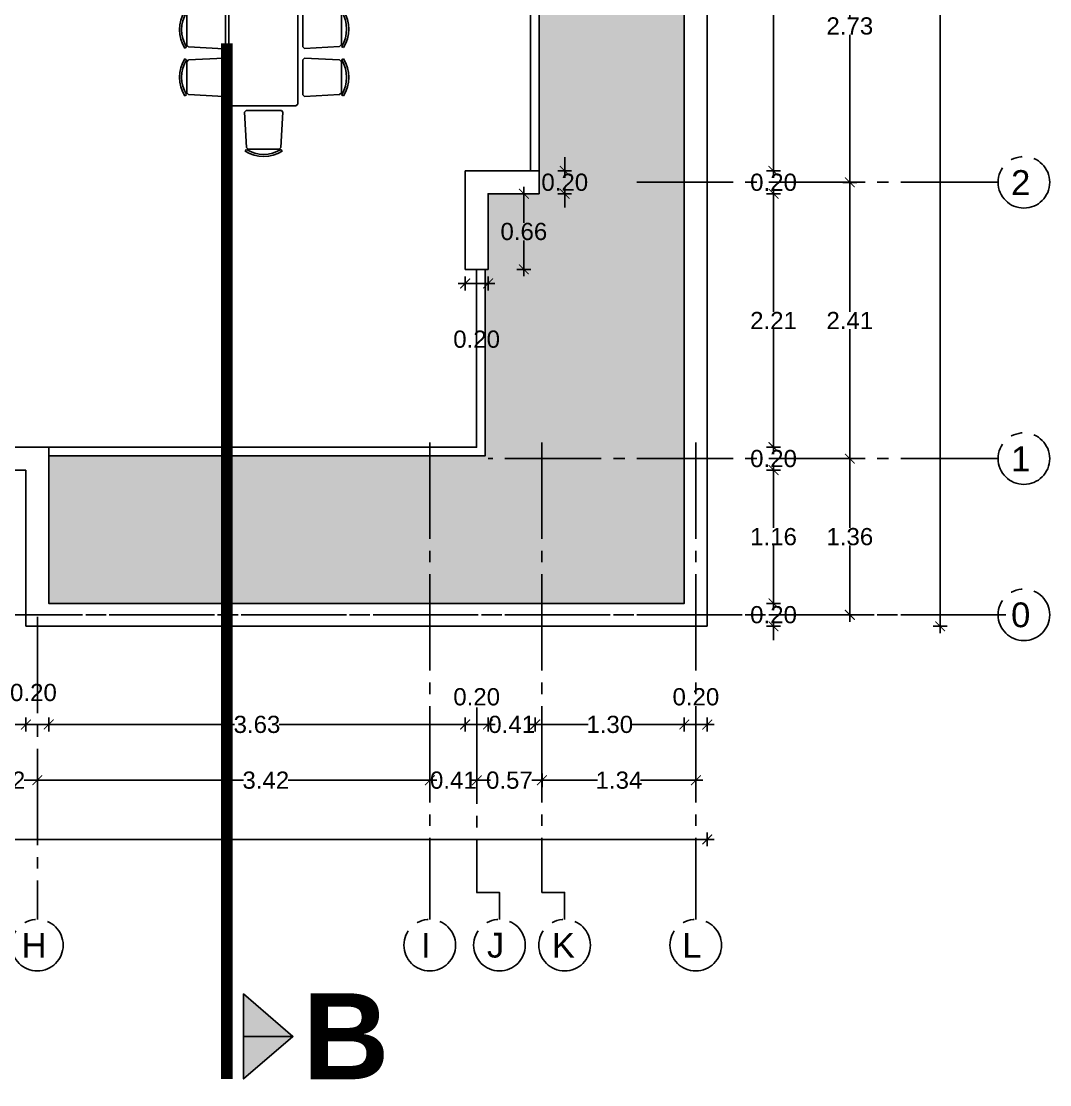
# Model space of a CAD drawing. Header units: millimetres. Extents: x 1217 to 2428, y 234 to 644.
# Drawn here: x 2386.11 to 2395.07, y 595.23 to 604.5 of the extents above; entities that cross this region are included whole.
import ezdxf

# ---------------------------------------------------------------- set-up
doc = ezdxf.new("R2010")
doc.units = ezdxf.units.MM
doc.linetypes.add('ACAD_ISO04W100', pattern=[30, 24, -3, 0, -3])
doc.linetypes.add('DASHDOTX2', pattern=[0.84, 0.4, -0.2, 0.04, -0.2])
doc.layers.get('0').update_dxf_attribs({"lineweight": 5})
for name, color, linetype in [('0.1', 251, 'Continuous'), ('0.2', 2, 'Continuous'), ('ARTEFACTOS', 4, 'Continuous'), ('BORDE DE LOSAS', 3, 'Continuous'), ('cortes', 30, 'Continuous'), ('COTAS', 252, 'Continuous'), ('COTAS INTERIORES', 3, 'Continuous'), ('Ejes', 8, 'Continuous'), ('muros', 7, 'Continuous')]:
    doc.layers.add(name, color=color, linetype=linetype)
doc.styles.add('INTERARQ', font='arial.ttf')
doc.styles.get("Standard").update_dxf_attribs({"font": 'arial.ttf'})
doc.dimstyles.new('ESCALA_1-50', dxfattribs={"dimtxt": 0.15, "dimasz": 0.06, "dimexe": 0.18, "dimexo": 0.0625, "dimgap": 0, "dimtad": 0, "dimtih": 1, "dimtoh": 1, "dimzin": 0, "dimdsep": 46, "dimtxsty": 'INTERARQ', "dimblk": 'DIMTICK', "dimcen": 0, "dimse1": 1, "dimse2": 1, "dimclrd": 256, "dimclre": 1, "dimclrt": 2, "dimadec": 0, "dimazin": 0, "dimtfac": 4.5, "dimtofl": 0, "dimtmove": 2, "dimatfit": 3, "dimldrblk": 'DIMTICK', "dimfxl": 1, "dimtolj": 1, "dimtzin": 0, "dimarcsym": 0})

# ---------------------------------------------------------------- blocks, each defined once
blk = doc.blocks.new('meson')
at = {"layer": 'ARTEFACTOS'}
for p, q in [((-0.224, 1.86), (-0.201, 2.27)), ((-0.215, 2.315), (-0.202, 2.293)), ((-0.201, 2.27), (-0.18, 2.29)), ((0.18, 2.29), (-0.18, 2.29)), ((0.18, 2.29), (0.201, 2.27)), ((0.224, 1.86), (0.201, 2.27)), ((0.215, 2.315), (0.202, 2.293)), ((-0.205, 1.84), (-0.224, 1.86)), ((0.205, 1.84), (0.224, 1.86)), ((-0.395, 1.765), (-0.375, 1.785)), ((-0.395, 0.605), (-0.395, 1.765)), ((-0.375, 1.785), (0.385, 1.785)), ((0.205, 1.84), (-0.205, 1.84)), ((0.385, 1.785), (0.405, 1.765)), ((0.405, 1.765), (0.405, 0.605)), ((-0.928, 1.669), (-0.906, 1.656)), ((-0.903, 1.634), (-0.883, 1.655)), ((-0.903, 1.634), (-0.903, 1.274)), ((-0.473, 1.677), (-0.883, 1.655)), ((-0.453, 1.659), (-0.473, 1.677)), ((-0.453, 1.659), (-0.453, 1.249)), ((0.444, 1.659), (0.464, 1.677)), ((0.444, 1.249), (0.444, 1.659)), ((0.464, 1.677), (0.874, 1.655)), ((0.874, 1.655), (0.894, 1.634)), ((0.894, 1.274), (0.894, 1.634)), ((0.919, 1.669), (0.897, 1.656)), ((-0.928, 1.238), (-0.906, 1.252)), ((-0.883, 1.252), (-0.903, 1.274)), ((-0.473, 1.23), (-0.883, 1.252)), ((-0.453, 1.249), (-0.473, 1.23)), ((0.444, 1.249), (0.464, 1.23)), ((0.464, 1.23), (0.874, 1.252)), ((0.894, 1.274), (0.874, 1.252)), ((0.919, 1.238), (0.897, 1.251)), ((-0.473, 1.117), (-0.883, 1.095)), ((-0.453, 1.099), (-0.473, 1.117)), ((0.444, 1.105), (0.464, 1.124)), ((0.464, 1.124), (0.874, 1.101)), ((0.919, 1.115), (0.897, 1.102)), ((-0.928, 1.109), (-0.906, 1.096)), ((-0.903, 1.074), (-0.883, 1.095)), ((-0.903, 1.074), (-0.903, 0.714)), ((-0.453, 1.099), (-0.453, 0.689)), ((0.444, 0.695), (0.444, 1.105)), ((0.874, 1.101), (0.894, 1.08)), ((0.894, 0.72), (0.894, 1.08)), ((-0.928, 0.678), (-0.906, 0.692)), ((-0.883, 0.692), (-0.903, 0.714)), ((-0.473, 0.67), (-0.883, 0.692)), ((-0.453, 0.689), (-0.473, 0.67)), ((0.444, 0.695), (0.464, 0.676)), ((0.464, 0.676), (0.874, 0.699)), ((0.894, 0.72), (0.874, 0.699)), ((0.919, 0.685), (0.897, 0.698)), ((-0.375, 0.585), (-0.395, 0.605)), ((0.385, 0.585), (-0.375, 0.585)), ((-0.205, 0.536), (-0.224, 0.516)), ((-0.224, 0.516), (-0.201, 0.106)), ((-0.205, 0.536), (0.205, 0.536)), ((0.224, 0.516), (0.201, 0.106)), ((0.205, 0.536), (0.224, 0.516)), ((0.405, 0.605), (0.385, 0.585)), ((-0.215, 0.061), (-0.202, 0.083)), ((-0.18, 0.086), (-0.201, 0.106)), ((-0.18, 0.086), (0.18, 0.086)), ((0.201, 0.106), (0.18, 0.086)), ((0.215, 0.061), (0.202, 0.083))]:
    blk.add_line(p, q, dxfattribs=at)
for centre, radius, start, end in [((0, 1.967), 0.408, 58.1974, 121.8026), ((0, 1.967), 0.383, 58.1974, 121.8026), ((-0.581, 1.454), 0.408, 148.1974, 211.8026), ((-0.581, 1.454), 0.383, 148.1974, 211.8026), ((0.571, 1.453), 0.383, 328.1974, 31.8026), ((0.571, 1.453), 0.408, 328.1974, 31.8026), ((0.571, 0.9), 0.408, 328.1974, 31.8026), ((-0.581, 0.894), 0.408, 148.1974, 211.8026), ((-0.581, 0.894), 0.383, 148.1974, 211.8026), ((0.571, 0.9), 0.383, 328.1974, 31.8026), ((0, 0.408), 0.408, 238.1974, 301.8026), ((0, 0.408), 0.383, 238.1974, 301.8026)]:
    blk.add_arc(centre, radius, start, end, dxfattribs=at)
blk = doc.blocks.new('DIMTICK')
at = {"color": 1}
for p, q in [((-1, 0), (1, 0)), ((0, 1), (0, -1))]:
    blk.add_line(p, q, dxfattribs=at)
at = {"color": 3, "const_width": 0.141}
blk.add_lwpolyline([(0.71, 0.71), (-0.71, -0.71)], dxfattribs=at)
blk = doc.blocks.new('*D1305')
at = {"layer": 'COTAS', "lineweight": -2, "ltscale": 3, "transparency": 16777216}
for p, q in [((2384.9859, 598.3691), (2385.349, 598.3691)), ((2386.086, 598.3691), (2385.7229, 598.3691))]:
    blk.add_line(p, q, dxfattribs=at)
at = {"layer": 'Defpoints', "color": 0, "ltscale": 3, "transparency": 16777216}
for p in [(2384.9259, 600.7877, 0), (2386.146, 600.5877, 0), (2386.146, 598.3691)]:
    blk.add_point(p, dxfattribs=at)
at = {"layer": 'COTAS', "lineweight": -2, "ltscale": 3, "transparency": 16777216, "xscale": 0.06, "yscale": 0.06, "zscale": 0.06, "rotation": 180}
blk.add_blockref('DIMTICK', (2384.9259, 598.3691), dxfattribs=at)
at = {"layer": 'COTAS', "lineweight": -2, "ltscale": 3, "transparency": 16777216, "xscale": 0.06, "yscale": 0.06, "zscale": 0.06}
blk.add_blockref('DIMTICK', (2386.146, 598.3691), dxfattribs=at)
at = {"layer": 'COTAS', "color": 2, "ltscale": 3, "transparency": 16777216, "insert": (2385.536, 598.3691), "char_height": 0.15, "attachment_point": 5, "style": 'INTERARQ'}
blk.add_mtext('\\A1;1.22', dxfattribs=at)
blk = doc.blocks.new('*D1306')
at = {"layer": 'COTAS', "lineweight": -2, "ltscale": 3, "transparency": 16777216}
blk.add_line((2386.206, 598.3691), (2386.286, 598.3691), dxfattribs=at)
at = {"layer": 'Defpoints', "color": 0, "ltscale": 3, "transparency": 16777216}
for p in [(2386.146, 600.5877, 0), (2386.346, 599.616, 0), (2386.346, 598.3691)]:
    blk.add_point(p, dxfattribs=at)
at = {"layer": 'COTAS', "lineweight": -2, "ltscale": 3, "transparency": 16777216, "xscale": 0.06, "yscale": 0.06, "zscale": 0.06, "rotation": 180}
blk.add_blockref('DIMTICK', (2386.146, 598.3691), dxfattribs=at)
at = {"layer": 'COTAS', "lineweight": -2, "ltscale": 3, "transparency": 16777216, "xscale": 0.06, "yscale": 0.06, "zscale": 0.06}
blk.add_blockref('DIMTICK', (2386.346, 598.3691), dxfattribs=at)
at = {"layer": 'COTAS', "color": 2, "ltscale": 3, "transparency": 16777216, "insert": (2386.212, 598.6473), "char_height": 0.15, "attachment_point": 5, "style": 'INTERARQ'}
blk.add_mtext('\\A1;0.20', dxfattribs=at)
blk = doc.blocks.new('*D1307')
at = {"layer": 'COTAS', "lineweight": -2, "ltscale": 3, "transparency": 16777216}
blk.add_line((2390.0361, 598.3691), (2390.1161, 598.3691), dxfattribs=at)
at = {"layer": 'Defpoints', "color": 0, "ltscale": 3, "transparency": 16777216}
for p in [(2389.9761, 599.6947), (2390.1761, 599.6947), (2390.1761, 598.3691)]:
    blk.add_point(p, dxfattribs=at)
at = {"layer": 'COTAS', "lineweight": -2, "ltscale": 3, "transparency": 16777216, "xscale": 0.06, "yscale": 0.06, "zscale": 0.06, "rotation": 180}
blk.add_blockref('DIMTICK', (2389.9761, 598.3691), dxfattribs=at)
at = {"layer": 'COTAS', "lineweight": -2, "ltscale": 3, "transparency": 16777216, "xscale": 0.06, "yscale": 0.06, "zscale": 0.06}
blk.add_blockref('DIMTICK', (2390.1761, 598.3691), dxfattribs=at)
at = {"layer": 'COTAS', "color": 2, "ltscale": 3, "transparency": 16777216, "insert": (2390.0761, 598.6097), "char_height": 0.15, "attachment_point": 5, "style": 'INTERARQ'}
blk.add_mtext('\\A1;0.20', dxfattribs=at)
blk = doc.blocks.new('*D1308')
at = {"layer": 'COTAS', "lineweight": -2, "ltscale": 3, "transparency": 16777216}
for p, q in [((2390.1161, 598.3691), (2390.0561, 598.3691)), ((2390.6461, 598.3691), (2390.7061, 598.3691))]:
    blk.add_line(p, q, dxfattribs=at)
at = {"layer": 'Defpoints', "color": 0, "ltscale": 3, "transparency": 16777216}
for p in [(2390.5861, 602.6646), (2390.1761, 599.6947), (2390.5861, 598.3691)]:
    blk.add_point(p, dxfattribs=at)
at = {"layer": 'COTAS', "lineweight": -2, "ltscale": 3, "transparency": 16777216, "xscale": 0.06, "yscale": 0.06, "zscale": 0.06}
blk.add_blockref('DIMTICK', (2390.1761, 598.3691), dxfattribs=at)
at = {"layer": 'COTAS', "lineweight": -2, "ltscale": 3, "transparency": 16777216, "xscale": 0.06, "yscale": 0.06, "zscale": 0.06, "rotation": 180}
blk.add_blockref('DIMTICK', (2390.5861, 598.3691), dxfattribs=at)
at = {"layer": 'COTAS', "color": 2, "ltscale": 3, "transparency": 16777216, "insert": (2390.3811, 598.3691), "char_height": 0.15, "attachment_point": 5, "style": 'INTERARQ'}
blk.add_mtext('\\A1;0.41', dxfattribs=at)
blk = doc.blocks.new('*D1309')
at = {"layer": 'COTAS', "lineweight": -2, "ltscale": 3, "transparency": 16777216}
for p, q in [((2390.6461, 598.3691), (2391.0486, 598.3691)), ((2391.8261, 598.3691), (2391.4236, 598.3691))]:
    blk.add_line(p, q, dxfattribs=at)
at = {"layer": 'Defpoints', "color": 0, "ltscale": 3, "transparency": 16777216}
for p in [(2391.8861, 602.8646), (2390.5861, 602.6646), (2391.8861, 598.3691)]:
    blk.add_point(p, dxfattribs=at)
at = {"layer": 'COTAS', "lineweight": -2, "ltscale": 3, "transparency": 16777216, "xscale": 0.06, "yscale": 0.06, "zscale": 0.06, "rotation": 180}
blk.add_blockref('DIMTICK', (2390.5861, 598.3691), dxfattribs=at)
at = {"layer": 'COTAS', "lineweight": -2, "ltscale": 3, "transparency": 16777216, "xscale": 0.06, "yscale": 0.06, "zscale": 0.06}
blk.add_blockref('DIMTICK', (2391.8861, 598.3691), dxfattribs=at)
at = {"layer": 'COTAS', "color": 2, "ltscale": 3, "transparency": 16777216, "insert": (2391.2361, 598.3691), "char_height": 0.15, "attachment_point": 5, "style": 'INTERARQ'}
blk.add_mtext('\\A1;1.30', dxfattribs=at)
blk = doc.blocks.new('*D1310')
at = {"layer": 'COTAS', "lineweight": -2, "ltscale": 3, "transparency": 16777216}
blk.add_line((2391.9461, 598.3691), (2392.0261, 598.3691), dxfattribs=at)
at = {"layer": 'Defpoints', "color": 0, "ltscale": 3, "transparency": 16777216}
for p in [(2391.8861, 602.8646), (2392.0861, 602.6646), (2392.0861, 598.3691)]:
    blk.add_point(p, dxfattribs=at)
at = {"layer": 'COTAS', "lineweight": -2, "ltscale": 3, "transparency": 16777216, "xscale": 0.06, "yscale": 0.06, "zscale": 0.06, "rotation": 180}
blk.add_blockref('DIMTICK', (2391.8861, 598.3691), dxfattribs=at)
at = {"layer": 'COTAS', "lineweight": -2, "ltscale": 3, "transparency": 16777216, "xscale": 0.06, "yscale": 0.06, "zscale": 0.06}
blk.add_blockref('DIMTICK', (2392.0861, 598.3691), dxfattribs=at)
at = {"layer": 'COTAS', "color": 2, "ltscale": 3, "transparency": 16777216, "insert": (2391.9873, 598.6097), "char_height": 0.15, "attachment_point": 5, "style": 'INTERARQ'}
blk.add_mtext('\\A1;0.20', dxfattribs=at)
blk = doc.blocks.new('*D1316')
at = {"layer": 'COTAS', "lineweight": -2, "ltscale": 3, "transparency": 16777216}
for p, q in [((2385.6871, 597.8827), (2385.7426, 597.8827)), ((2386.1862, 597.8827), (2386.1307, 597.8827))]:
    blk.add_line(p, q, dxfattribs=at)
at = {"layer": 'Defpoints', "color": 0, "ltscale": 3, "transparency": 16777216}
for p in [(2385.6271, 598.9926), (2386.2462, 598.9926), (2386.2462, 597.8827)]:
    blk.add_point(p, dxfattribs=at)
at = {"layer": 'COTAS', "lineweight": -2, "ltscale": 3, "transparency": 16777216, "xscale": 0.06, "yscale": 0.06, "zscale": 0.06, "rotation": 180}
blk.add_blockref('DIMTICK', (2385.6271, 597.8827), dxfattribs=at)
at = {"layer": 'COTAS', "lineweight": -2, "ltscale": 3, "transparency": 16777216, "xscale": 0.06, "yscale": 0.06, "zscale": 0.06}
blk.add_blockref('DIMTICK', (2386.2462, 597.8827), dxfattribs=at)
at = {"layer": 'COTAS', "color": 2, "ltscale": 3, "transparency": 16777216, "insert": (2385.9366, 597.8827), "char_height": 0.15, "attachment_point": 5, "style": 'INTERARQ'}
blk.add_mtext('\\A1;0.62', dxfattribs=at)
blk = doc.blocks.new('*D1317')
at = {"layer": 'COTAS', "lineweight": -2, "ltscale": 3, "transparency": 16777216}
for p, q in [((2386.3062, 597.8827), (2388.0438, 597.8827)), ((2389.6083, 597.8827), (2388.4318, 597.8827))]:
    blk.add_line(p, q, dxfattribs=at)
at = {"layer": 'Defpoints', "color": 0, "ltscale": 3, "transparency": 16777216}
for p in [(2386.2462, 598.9926), (2389.6683, 598.9926), (2389.6683, 597.8827)]:
    blk.add_point(p, dxfattribs=at)
at = {"layer": 'COTAS', "lineweight": -2, "ltscale": 3, "transparency": 16777216, "xscale": 0.06, "yscale": 0.06, "zscale": 0.06, "rotation": 180}
blk.add_blockref('DIMTICK', (2386.2462, 597.8827), dxfattribs=at)
at = {"layer": 'COTAS', "lineweight": -2, "ltscale": 3, "transparency": 16777216, "xscale": 0.06, "yscale": 0.06, "zscale": 0.06}
blk.add_blockref('DIMTICK', (2389.6683, 597.8827), dxfattribs=at)
at = {"layer": 'COTAS', "color": 2, "ltscale": 3, "transparency": 16777216, "insert": (2388.2378, 597.8827), "char_height": 0.15, "attachment_point": 5, "style": 'INTERARQ'}
blk.add_mtext('\\A1;3.42', dxfattribs=at)
blk = doc.blocks.new('*D1318')
at = {"layer": 'COTAS', "lineweight": -2, "ltscale": 3, "transparency": 16777216}
for p, q in [((2389.6083, 597.8827), (2389.5483, 597.8827)), ((2390.1373, 597.8827), (2390.1973, 597.8827))]:
    blk.add_line(p, q, dxfattribs=at)
at = {"layer": 'Defpoints', "color": 0, "ltscale": 3, "transparency": 16777216}
for p in [(2389.6683, 598.9926), (2390.0773, 598.9926), (2390.0773, 597.8827)]:
    blk.add_point(p, dxfattribs=at)
at = {"layer": 'COTAS', "lineweight": -2, "ltscale": 3, "transparency": 16777216, "xscale": 0.06, "yscale": 0.06, "zscale": 0.06}
blk.add_blockref('DIMTICK', (2389.6683, 597.8827), dxfattribs=at)
at = {"layer": 'COTAS', "lineweight": -2, "ltscale": 3, "transparency": 16777216, "xscale": 0.06, "yscale": 0.06, "zscale": 0.06, "rotation": 180}
blk.add_blockref('DIMTICK', (2390.0773, 597.8827), dxfattribs=at)
at = {"layer": 'COTAS', "color": 2, "ltscale": 3, "transparency": 16777216, "insert": (2389.8728, 597.8827), "char_height": 0.15, "attachment_point": 5, "style": 'INTERARQ'}
blk.add_mtext('\\A1;0.41', dxfattribs=at)
blk = doc.blocks.new('*D1319')
at = {"layer": 'COTAS', "lineweight": -2, "ltscale": 3, "transparency": 16777216}
for p, q in [((2390.1373, 597.8827), (2390.1667, 597.8827)), ((2390.5857, 597.8827), (2390.5563, 597.8827))]:
    blk.add_line(p, q, dxfattribs=at)
at = {"layer": 'Defpoints', "color": 0, "ltscale": 3, "transparency": 16777216}
for p in [(2390.0773, 598.9926), (2390.6457, 598.9926, 0), (2390.6457, 597.8827)]:
    blk.add_point(p, dxfattribs=at)
at = {"layer": 'COTAS', "lineweight": -2, "ltscale": 3, "transparency": 16777216, "xscale": 0.06, "yscale": 0.06, "zscale": 0.06, "rotation": 180}
blk.add_blockref('DIMTICK', (2390.0773, 597.8827), dxfattribs=at)
at = {"layer": 'COTAS', "lineweight": -2, "ltscale": 3, "transparency": 16777216, "xscale": 0.06, "yscale": 0.06, "zscale": 0.06}
blk.add_blockref('DIMTICK', (2390.6457, 597.8827), dxfattribs=at)
at = {"layer": 'COTAS', "color": 2, "ltscale": 3, "transparency": 16777216, "insert": (2390.3615, 597.8827), "char_height": 0.15, "attachment_point": 5, "style": 'INTERARQ'}
blk.add_mtext('\\A1;0.57', dxfattribs=at)
blk = doc.blocks.new('*D1320')
at = {"layer": 'COTAS', "lineweight": -2, "ltscale": 3, "transparency": 16777216}
for p, q in [((2390.7057, 597.8827), (2391.129, 597.8827)), ((2391.9273, 597.8827), (2391.5039, 597.8827))]:
    blk.add_line(p, q, dxfattribs=at)
at = {"layer": 'Defpoints', "color": 0, "ltscale": 3, "transparency": 16777216}
for p in [(2390.6457, 598.9926, 0), (2391.9873, 598.9926), (2391.9873, 597.8827)]:
    blk.add_point(p, dxfattribs=at)
at = {"layer": 'COTAS', "lineweight": -2, "ltscale": 3, "transparency": 16777216, "xscale": 0.06, "yscale": 0.06, "zscale": 0.06, "rotation": 180}
blk.add_blockref('DIMTICK', (2390.6457, 597.8827), dxfattribs=at)
at = {"layer": 'COTAS', "lineweight": -2, "ltscale": 3, "transparency": 16777216, "xscale": 0.06, "yscale": 0.06, "zscale": 0.06}
blk.add_blockref('DIMTICK', (2391.9873, 597.8827), dxfattribs=at)
at = {"layer": 'COTAS', "color": 2, "ltscale": 3, "transparency": 16777216, "insert": (2391.3165, 597.8827), "char_height": 0.15, "attachment_point": 5, "style": 'INTERARQ'}
blk.add_mtext('\\A1;1.34', dxfattribs=at)
blk = doc.blocks.new('*D1321')
at = {"layer": 'COTAS', "lineweight": -2, "ltscale": 3, "transparency": 16777216}
for p, q in [((2378.0261, 597.3665), (2384.6638, 597.3665)), ((2392.0261, 597.3665), (2385.3884, 597.3665))]:
    blk.add_line(p, q, dxfattribs=at)
at = {"layer": 'Defpoints', "color": 0, "ltscale": 3, "transparency": 16777216}
for p in [(2377.9661, 602.6647, 0), (2392.0861, 602.6646, 0), (2392.0861, 597.3665)]:
    blk.add_point(p, dxfattribs=at)
at = {"layer": 'COTAS', "lineweight": -2, "ltscale": 3, "transparency": 16777216, "xscale": 0.06, "yscale": 0.06, "zscale": 0.06, "rotation": 180}
blk.add_blockref('DIMTICK', (2377.9661, 597.3665), dxfattribs=at)
at = {"layer": 'COTAS', "lineweight": -2, "ltscale": 3, "transparency": 16777216, "xscale": 0.06, "yscale": 0.06, "zscale": 0.06}
blk.add_blockref('DIMTICK', (2392.0861, 597.3665), dxfattribs=at)
at = {"layer": 'COTAS', "color": 2, "ltscale": 3, "transparency": 16777216, "insert": (2385.0261, 597.3665), "char_height": 0.15, "attachment_point": 5, "style": 'INTERARQ'}
blk.add_mtext('\\A1;14.1200', dxfattribs=at)
blk = doc.blocks.new('*D1359')
at = {"layer": 'COTAS', "lineweight": -2, "ltscale": 3, "transparency": 16777216}
for p, q in [((2392.6642, 603.2574), (2392.6642, 603.3174)), ((2392.6642, 602.9374), (2392.6642, 602.8774))]:
    blk.add_line(p, q, dxfattribs=at)
at = {"layer": 'Defpoints', "color": 0, "ltscale": 3, "transparency": 16777216}
for p in [(2391.8861, 603.1974), (2392.6642, 603.1974), (2390.1761, 602.9974)]:
    blk.add_point(p, dxfattribs=at)
at = {"layer": 'COTAS', "lineweight": -2, "ltscale": 3, "transparency": 16777216, "xscale": 0.06, "yscale": 0.06, "zscale": 0.06}
for p, rotation in [((2392.6642, 603.1974), 270), ((2392.6642, 602.9974), 90)]:
    blk.add_blockref('DIMTICK', p, dxfattribs=dict(at, rotation=rotation))
at = {"layer": 'COTAS', "color": 2, "ltscale": 3, "transparency": 16777216, "insert": (2392.6642, 603.0974), "char_height": 0.15, "attachment_point": 5, "style": 'INTERARQ'}
blk.add_mtext('\\A1;0.20', dxfattribs=at)
blk = doc.blocks.new('*D1360')
at = {"layer": 'COTAS', "lineweight": -2, "ltscale": 3, "transparency": 16777216}
for p, q in [((2392.6642, 606.8647), (2392.6642, 605.1377)), ((2392.6642, 603.2574), (2392.6642, 604.9844))]:
    blk.add_line(p, q, dxfattribs=at)
at = {"layer": 'Defpoints', "color": 0, "ltscale": 3, "transparency": 16777216}
for p in [(2390.3557, 606.9247, 0), (2392.6642, 606.9247), (2391.8861, 603.1974)]:
    blk.add_point(p, dxfattribs=at)
at = {"layer": 'COTAS', "lineweight": -2, "ltscale": 3, "transparency": 16777216, "xscale": 0.06, "yscale": 0.06, "zscale": 0.06}
for p, rotation in [((2392.6642, 606.9247), 90), ((2392.6642, 603.1974), 270)]:
    blk.add_blockref('DIMTICK', p, dxfattribs=dict(at, rotation=rotation))
at = {"layer": 'COTAS', "color": 2, "ltscale": 3, "transparency": 16777216, "insert": (2392.6642, 605.0611), "char_height": 0.15, "attachment_point": 5, "style": 'INTERARQ'}
blk.add_mtext('\\A1;3.73', dxfattribs=at)
blk = doc.blocks.new('*D1378')
at = {"layer": 'COTAS', "lineweight": -2, "ltscale": 3, "transparency": 16777216}
for p, q in [((2393.3293, 603.0374), (2393.3293, 601.9679)), ((2393.3293, 600.7477), (2393.3293, 601.8173))]:
    blk.add_line(p, q, dxfattribs=at)
at = {"layer": 'Defpoints', "color": 0, "ltscale": 3, "transparency": 16777216}
for p in [(2392.0861, 603.0974, 0), (2393.3293, 603.0974), (2392.0856, 600.6877, 0)]:
    blk.add_point(p, dxfattribs=at)
at = {"layer": 'COTAS', "lineweight": -2, "ltscale": 3, "transparency": 16777216, "xscale": 0.06, "yscale": 0.06, "zscale": 0.06}
for p, rotation in [((2393.3293, 603.0974), 90), ((2393.3293, 600.6877), 270)]:
    blk.add_blockref('DIMTICK', p, dxfattribs=dict(at, rotation=rotation))
at = {"layer": 'COTAS', "color": 2, "ltscale": 3, "transparency": 16777216, "insert": (2393.3293, 601.8926), "char_height": 0.15, "attachment_point": 5, "style": 'INTERARQ'}
blk.add_mtext('\\A1;2.41', dxfattribs=at)
blk = doc.blocks.new('*D1379')
at = {"layer": 'COTAS', "lineweight": -2, "ltscale": 3, "transparency": 16777216}
for p, q in [((2393.3293, 605.7641), (2393.3293, 604.5374)), ((2393.3293, 603.1574), (2393.3293, 604.3841))]:
    blk.add_line(p, q, dxfattribs=at)
at = {"layer": 'Defpoints', "color": 0, "ltscale": 3, "transparency": 16777216}
for p in [(2392.0861, 605.8241), (2393.3293, 605.8241), (2392.0861, 603.0974, 0)]:
    blk.add_point(p, dxfattribs=at)
at = {"layer": 'COTAS', "lineweight": -2, "ltscale": 3, "transparency": 16777216, "xscale": 0.06, "yscale": 0.06, "zscale": 0.06}
for p, rotation in [((2393.3293, 605.8241), 90), ((2393.3293, 603.0974), 270)]:
    blk.add_blockref('DIMTICK', p, dxfattribs=dict(at, rotation=rotation))
at = {"layer": 'COTAS', "color": 2, "ltscale": 3, "transparency": 16777216, "insert": (2393.3293, 604.4607), "char_height": 0.15, "attachment_point": 5, "style": 'INTERARQ'}
blk.add_mtext('\\A1;2.73', dxfattribs=at)
blk = doc.blocks.new('*D1389')
at = {"layer": 'COTAS', "lineweight": -2, "ltscale": 3, "transparency": 16777216}
for p, q in [((2394.117, 628.5963), (2394.117, 614.0177)), ((2394.117, 599.2858), (2394.117, 613.8644))]:
    blk.add_line(p, q, dxfattribs=at)
at = {"layer": 'Defpoints', "color": 0, "ltscale": 3, "transparency": 16777216}
for p in [(2392.0862, 628.6563, 0), (2394.117, 628.6563), (2392.0856, 599.2258, 0)]:
    blk.add_point(p, dxfattribs=at)
at = {"layer": 'COTAS', "lineweight": -2, "ltscale": 3, "transparency": 16777216, "xscale": 0.06, "yscale": 0.06, "zscale": 0.06}
for p, rotation in [((2394.117, 628.6563), 90), ((2394.117, 599.2258), 270)]:
    blk.add_blockref('DIMTICK', p, dxfattribs=dict(at, rotation=rotation))
at = {"layer": 'COTAS', "color": 2, "ltscale": 3, "transparency": 16777216, "insert": (2394.117, 613.941), "char_height": 0.15, "attachment_point": 5, "style": 'INTERARQ'}
blk.add_mtext('\\A1;29.43', dxfattribs=at)
blk = doc.blocks.new('*D1390')
at = {"layer": 'COTAS', "lineweight": -2, "ltscale": 3, "transparency": 16777216}
for p, q in [((2392.6642, 602.9374), (2392.6642, 601.9679)), ((2392.6642, 600.8477), (2392.6642, 601.8172))]:
    blk.add_line(p, q, dxfattribs=at)
at = {"layer": 'Defpoints', "color": 0, "ltscale": 3, "transparency": 16777216}
for p in [(2391.3747, 602.9974), (2386.346, 600.7877, 0), (2392.6642, 600.7877)]:
    blk.add_point(p, dxfattribs=at)
at = {"layer": 'COTAS', "lineweight": -2, "ltscale": 3, "transparency": 16777216, "xscale": 0.06, "yscale": 0.06, "zscale": 0.06}
for p, rotation in [((2392.6642, 602.9974), 90), ((2392.6642, 600.7877), 270)]:
    blk.add_blockref('DIMTICK', p, dxfattribs=dict(at, rotation=rotation))
at = {"layer": 'COTAS', "color": 2, "ltscale": 3, "transparency": 16777216, "insert": (2392.6642, 601.8926), "char_height": 0.15, "attachment_point": 5, "style": 'INTERARQ'}
blk.add_mtext('\\A1;2.21', dxfattribs=at)
blk = doc.blocks.new('*D1392')
at = {"layer": 'COTAS', "lineweight": -2, "ltscale": 3, "transparency": 16777216}
for p, q in [((2386.406, 598.3691), (2387.9661, 598.3691)), ((2389.9157, 598.3691), (2388.3556, 598.3691))]:
    blk.add_line(p, q, dxfattribs=at)
at = {"layer": 'Defpoints', "color": 0, "ltscale": 3, "transparency": 16777216}
for p in [(2389.9757, 600.4269), (2386.346, 599.616, 0), (2389.9757, 598.3691)]:
    blk.add_point(p, dxfattribs=at)
at = {"layer": 'COTAS', "lineweight": -2, "ltscale": 3, "transparency": 16777216, "xscale": 0.06, "yscale": 0.06, "zscale": 0.06, "rotation": 180}
blk.add_blockref('DIMTICK', (2386.346, 598.3691), dxfattribs=at)
at = {"layer": 'COTAS', "lineweight": -2, "ltscale": 3, "transparency": 16777216, "xscale": 0.06, "yscale": 0.06, "zscale": 0.06}
blk.add_blockref('DIMTICK', (2389.9757, 598.3691), dxfattribs=at)
at = {"layer": 'COTAS', "color": 2, "ltscale": 3, "transparency": 16777216, "insert": (2388.1608, 598.3691), "char_height": 0.15, "attachment_point": 5, "style": 'INTERARQ'}
blk.add_mtext('\\A1;3.63', dxfattribs=at)
blk = doc.blocks.new('*D1290')
at = {"layer": 'COTAS INTERIORES', "lineweight": -2, "ltscale": 3, "transparency": 16777216}
blk.add_line((2390.0357, 602.2151), (2390.1157, 602.2151), dxfattribs=at)
at = {"layer": 'Defpoints', "color": 0, "ltscale": 3, "transparency": 16777216}
for p in [(2389.9757, 602.3385, 0), (2390.1757, 602.3385, 0), (2390.1757, 602.2151)]:
    blk.add_point(p, dxfattribs=at)
at = {"layer": 'COTAS INTERIORES', "lineweight": -2, "ltscale": 3, "transparency": 16777216, "xscale": 0.06, "yscale": 0.06, "zscale": 0.06, "rotation": 180}
blk.add_blockref('DIMTICK', (2389.9757, 602.2151), dxfattribs=at)
at = {"layer": 'COTAS INTERIORES', "lineweight": -2, "ltscale": 3, "transparency": 16777216, "xscale": 0.06, "yscale": 0.06, "zscale": 0.06}
blk.add_blockref('DIMTICK', (2390.1757, 602.2151), dxfattribs=at)
at = {"layer": 'COTAS INTERIORES', "color": 2, "ltscale": 3, "transparency": 16777216, "insert": (2390.0757, 601.7288), "char_height": 0.15, "attachment_point": 5, "style": 'INTERARQ'}
blk.add_mtext('\\A1;0.20', dxfattribs=at)
blk = doc.blocks.new('*D1291')
at = {"layer": 'COTAS INTERIORES', "lineweight": -2, "ltscale": 3, "transparency": 16777216}
for p, q in [((2390.4874, 602.9376), (2390.4874, 602.7447)), ((2390.4874, 602.3985), (2390.4874, 602.5915))]:
    blk.add_line(p, q, dxfattribs=at)
at = {"layer": 'Defpoints', "color": 0, "ltscale": 3, "transparency": 16777216}
for p in [(2390.1757, 602.9976, 0), (2390.4874, 602.9976), (2390.1757, 602.3385, 0)]:
    blk.add_point(p, dxfattribs=at)
at = {"layer": 'COTAS INTERIORES', "lineweight": -2, "ltscale": 3, "transparency": 16777216, "xscale": 0.06, "yscale": 0.06, "zscale": 0.06}
for p, rotation in [((2390.4874, 602.9976), 90), ((2390.4874, 602.3385), 270)]:
    blk.add_blockref('DIMTICK', p, dxfattribs=dict(at, rotation=rotation))
at = {"layer": 'COTAS INTERIORES', "color": 2, "ltscale": 3, "transparency": 16777216, "insert": (2390.4874, 602.6681), "char_height": 0.15, "attachment_point": 5, "style": 'INTERARQ'}
blk.add_mtext('\\A1;0.66', dxfattribs=at)
blk = doc.blocks.new('*D1292')
at = {"layer": 'COTAS INTERIORES', "lineweight": -2, "ltscale": 3, "transparency": 16777216}
for p, q in [((2390.844, 603.2576), (2390.844, 603.3176)), ((2390.844, 602.9376), (2390.844, 602.8776))]:
    blk.add_line(p, q, dxfattribs=at)
at = {"layer": 'Defpoints', "color": 0, "ltscale": 3, "transparency": 16777216}
for p in [(2390.6208, 603.1976, 0), (2390.844, 603.1976), (2390.6208, 602.9976, 0)]:
    blk.add_point(p, dxfattribs=at)
at = {"layer": 'COTAS INTERIORES', "lineweight": -2, "ltscale": 3, "transparency": 16777216, "xscale": 0.06, "yscale": 0.06, "zscale": 0.06}
for p, rotation in [((2390.844, 603.1976), 270), ((2390.844, 602.9976), 90)]:
    blk.add_blockref('DIMTICK', p, dxfattribs=dict(at, rotation=rotation))
at = {"layer": 'COTAS INTERIORES', "color": 2, "ltscale": 3, "transparency": 16777216, "insert": (2390.844, 603.0976), "char_height": 0.15, "attachment_point": 5, "style": 'INTERARQ'}
blk.add_mtext('\\A1;0.20', dxfattribs=at)
blk = doc.blocks.new('*D1540')
at = {"layer": 'COTAS', "lineweight": -2, "ltscale": 3, "transparency": 16777216}
for p, q in [((2393.3293, 600.6277), (2393.3293, 600.0833)), ((2393.3293, 599.3856), (2393.3293, 599.93))]:
    blk.add_line(p, q, dxfattribs=at)
at = {"layer": 'Defpoints', "color": 0, "ltscale": 3, "transparency": 16777216}
for p in [(2392.0856, 600.6877, 0), (2392.0856, 599.3256), (2393.3293, 599.3256)]:
    blk.add_point(p, dxfattribs=at)
at = {"layer": 'COTAS', "lineweight": -2, "ltscale": 3, "transparency": 16777216, "xscale": 0.06, "yscale": 0.06, "zscale": 0.06}
for p, rotation in [((2393.3293, 600.6877), 90), ((2393.3293, 599.3256), 270)]:
    blk.add_blockref('DIMTICK', p, dxfattribs=dict(at, rotation=rotation))
at = {"layer": 'COTAS', "color": 2, "ltscale": 3, "transparency": 16777216, "insert": (2393.3293, 600.0067), "char_height": 0.15, "attachment_point": 5, "style": 'INTERARQ'}
blk.add_mtext('\\A1;1.36', dxfattribs=at)
blk = doc.blocks.new('*D1541')
at = {"layer": 'COTAS', "lineweight": -2, "ltscale": 3, "transparency": 16777216}
for p, q in [((2392.6642, 600.8477), (2392.6642, 600.9077)), ((2392.6642, 600.5277), (2392.6642, 600.4677))]:
    blk.add_line(p, q, dxfattribs=at)
at = {"layer": 'Defpoints', "color": 0, "ltscale": 3, "transparency": 16777216}
for p in [(2386.346, 600.7877, 0), (2386.146, 600.5877, 0), (2392.6642, 600.5877)]:
    blk.add_point(p, dxfattribs=at)
at = {"layer": 'COTAS', "lineweight": -2, "ltscale": 3, "transparency": 16777216, "xscale": 0.06, "yscale": 0.06, "zscale": 0.06}
for p, rotation in [((2392.6642, 600.7877), 270), ((2392.6642, 600.5877), 90)]:
    blk.add_blockref('DIMTICK', p, dxfattribs=dict(at, rotation=rotation))
at = {"layer": 'COTAS', "color": 2, "ltscale": 3, "transparency": 16777216, "insert": (2392.6642, 600.6877), "char_height": 0.15, "attachment_point": 5, "style": 'INTERARQ'}
blk.add_mtext('\\A1;0.20', dxfattribs=at)
blk = doc.blocks.new('*D1542')
at = {"layer": 'COTAS', "lineweight": -2, "ltscale": 3, "transparency": 16777216}
for p, q in [((2392.6642, 600.5277), (2392.6642, 600.0833)), ((2392.6642, 599.4857), (2392.6642, 599.9301))]:
    blk.add_line(p, q, dxfattribs=at)
at = {"layer": 'Defpoints', "color": 0, "ltscale": 3, "transparency": 16777216}
for p in [(2386.146, 600.5877), (2386.346, 599.4257), (2392.6642, 599.4257)]:
    blk.add_point(p, dxfattribs=at)
at = {"layer": 'COTAS', "lineweight": -2, "ltscale": 3, "transparency": 16777216, "xscale": 0.06, "yscale": 0.06, "zscale": 0.06}
for p, rotation in [((2392.6642, 600.5877), 90), ((2392.6642, 599.4257), 270)]:
    blk.add_blockref('DIMTICK', p, dxfattribs=dict(at, rotation=rotation))
at = {"layer": 'COTAS', "color": 2, "ltscale": 3, "transparency": 16777216, "insert": (2392.6642, 600.0067), "char_height": 0.15, "attachment_point": 5, "style": 'INTERARQ'}
blk.add_mtext('\\A1;1.16', dxfattribs=at)
blk = doc.blocks.new('*D1543')
at = {"layer": 'COTAS', "lineweight": -2, "ltscale": 3, "transparency": 16777216}
for p, q in [((2392.6642, 599.4857), (2392.6642, 599.5457)), ((2392.6642, 599.1658), (2392.6642, 599.1058))]:
    blk.add_line(p, q, dxfattribs=at)
at = {"layer": 'Defpoints', "color": 0, "ltscale": 3, "transparency": 16777216}
for p in [(2386.346, 599.4257), (2386.146, 599.2258), (2392.6642, 599.2258)]:
    blk.add_point(p, dxfattribs=at)
at = {"layer": 'COTAS', "lineweight": -2, "ltscale": 3, "transparency": 16777216, "xscale": 0.06, "yscale": 0.06, "zscale": 0.06}
for p, rotation in [((2392.6642, 599.4257), 270), ((2392.6642, 599.2258), 90)]:
    blk.add_blockref('DIMTICK', p, dxfattribs=dict(at, rotation=rotation))
at = {"layer": 'COTAS', "color": 2, "ltscale": 3, "transparency": 16777216, "insert": (2392.6642, 599.3258), "char_height": 0.15, "attachment_point": 5, "style": 'INTERARQ'}
blk.add_mtext('\\A1;0.20', dxfattribs=at)

msp = doc.modelspace()

# ---------------------------------------------------------------- hatches: boundary and pattern name
at = {"layer": '0.1', "ltscale": 3}
h = msp.add_hatch(dxfattribs=at)
h.set_pattern_fill('TEXTURE', color=256, scale=0.25, pattern_type=2)
h.set_pattern_definition([(0, (-121.64268, -347.84415), (0.11, 0.19), [0.01, -0.1675, 0.0075, -0.0725, 0.015, -0.1775]), (10, (-121.69018, -347.74165), (0.067230114, 0.237786904), [0.0175, -0.0425, 0.0225, -0.1325, 0.0125, -0.165]), (20, (-121.71518, -347.82165), (0.1112257946, 0.184146878), [0.02, -0.1375, 0.0175, -0.1025, 0.0125, -0.08]), (30, (-121.64268, -347.83665), (-0.018307714, 0.21170989), [0.0125, -0.0825, 0.01, -0.1225, 0.0075, -0.1625]), (40, (-121.71268, -347.78165), (0.028196598, 0.1803086295), [0.01, -0.11, 0.0075, -0.07, 0.02, -0.1275]), (50, (-121.67518, -347.87165), (-0.066873221, 0.196444578), [0.005, -0.0925, 0.0125, -0.1525, 0.015, -0.0775]), (60, (-121.66768, -347.85415), (-0.082894192, 0.186423048), [0.0125, -0.1025, 0.005, -0.12, 0.01, -0.0925]), (70, (-121.69518, -347.88415), (-0.091576892, 0.1796557065), [0.0075, -0.0475, 0.015, -0.08, 0.01, -0.11]), (80, (-121.68268, -347.73665), (-0.173804453, 0.137266209), [0.0175, -0.11, 0.0075, -0.13, 0.015, -0.1225]), (90, (-121.66768, -347.84415), (-0.22, 0.0925), [0.015, -0.0775, 0.01, -0.1525, 0.005, -0.155]), (100, (-121.70768, -347.76665), (-0.206642882, 0.120954409), [0.0175, -0.0975, 0.015, -0.08, 0.0175, -0.1825]), (110, (-121.72518, -347.90915), (-0.200366951, 0.068075949), [0.02, -0.065, 0.01, -0.1325, 0.015, -0.145]), (120, (-121.79268, -347.87915), (-0.238874954, 0.023743557), [0.0125, -0.1675, 0.015, -0.0775, 0.0175, -0.1025]), (130, (-121.73768, -347.93415), (-0.232589806, 0.059388401), [0.0075, -0.055, 0.01, -0.1075, 0.02, -0.14]), (140, (-121.81268, -347.73415), (-0.18383071, -0.02850474), [0.015, -0.09, 0.0175, -0.0775, 0.01, -0.105]), (150, (-121.60518, -347.94915), (-0.170687477, -0.100639382), [0.01, -0.07, 0.02, -0.155, 0.0175, -0.1425]), (160, (-121.77018, -347.80915), (-0.198250895, -0.135357241), [0.015, -0.105, 0.0125, -0.095, 0.01, -0.1525]), (170, (-121.75518, -347.86915), (-0.179703373, -0.140935971), [0.0225, -0.0825, 0.015, -0.1125, 0.02, -0.11])])
h.paths.add_polyline_path([(2379.53715, 608.32742), (2378.16619, 608.32742), (2378.16619, 599.42578), (2383.3059, 599.42578), (2383.3059, 600.7127), (2381.986, 600.7127), (2381.98601, 602.99767), (2379.47618, 602.99767), (2379.47618, 603.51008), (2379.53713, 603.51008)])
h.paths.add_polyline_path([(2379.53607, 610.12689), (2378.16619, 610.12689), (2378.16619, 615.5242), (2379.53607, 615.5242)])
h.paths.add_polyline_path([(2379.53607, 615.72422), (2378.16619, 615.72422), (2378.16619, 621.12154), (2379.53607, 621.12154)])
h.paths.add_polyline_path([(2384.92593, 628.45628), (2391.8856, 628.45628), (2391.88566, 621.16351), (2390.62072, 621.16349), (2390.62082, 627.15627), (2384.92593, 627.15627), (2384.92593, 627.55709), (2385.22558, 627.55709), (2385.22558, 628.30621), (2384.92593, 628.30621)])
edge = h.paths.add_edge_path()
edge.add_line((2391.88566, 610.08492), (2390.74572, 610.08491))
edge.add_line((2390.74572, 610.08491), (2390.74573, 609.33496))
edge.add_line((2390.74573, 609.33496), (2390.62072, 609.33496))
edge.add_line((2390.62072, 609.33496), (2390.62074, 602.99767))
edge.add_line((2390.62074, 602.99767), (2390.17571, 602.99767))
edge.add_line((2390.17571, 602.99767), (2390.17571, 602.33858))
edge.add_line((2390.17571, 602.33858), (2390.15071, 602.33858))
edge.add_line((2390.15071, 602.33858), (2390.15071, 600.71271))
edge.add_line((2390.15071, 600.71271), (2386.34595, 600.71271))
edge.add_line((2386.34595, 600.71271), (2386.34601, 599.42575))
edge.add_line((2386.34601, 599.42575), (2391.8856, 599.42575))
edge.add_line((2391.8856, 599.42575), (2391.88554, 610.08492))
h.paths.add_polyline_path([(2379.53713, 627.15627), (2384.72594, 627.15627), (2384.72593, 627.55709), (2384.42629, 627.55709), (2384.42629, 628.30621), (2384.72593, 628.30621), (2384.72594, 628.45627), (2378.16619, 628.45627), (2378.16619, 622.92101), (2379.4762, 622.92101), (2379.4762, 623.52101), (2379.5396, 623.52101)])
at = {"layer": 'cortes', "ltscale": 3}
h = msp.add_hatch(color=256, dxfattribs=at)
h.dxf.hatch_style = 1
h.paths.add_polyline_path([(2388.47457, 595.64853), (2388.04413, 596.01988), (2388.04413, 595.64853)])
h.paths.add_polyline_path([(2388.47457, 595.64853), (2388.04413, 595.64853), (2388.04413, 595.27719)])

# ---------------------------------------------------------------- linework, layer by layer
at = {"layer": '0.1', "ltscale": 3, "elevation": 0}
msp.add_lwpolyline([(2391.88566, 610.08492), (2390.74572, 610.08491), (2390.74573, 609.33496), (2390.62072, 609.33496), (2390.62074, 602.99767), (2390.17571, 602.99767), (2390.17571, 602.33858), (2390.15071, 602.33858), (2390.15071, 600.71271), (2386.34595, 600.71271), (2386.34601, 599.42575), (2391.8856, 599.42575), (2391.88554, 610.08492)], dxfattribs=at)
at = {"layer": '0.2'}
for p, q in [((2392.08559, 611.92439, 0), (2392.08559, 599.2258, 0)), ((2386.34601, 599.42575, 0), (2386.34595, 600.58771, 0)), ((2392.08559, 599.2258, 0), (2386.14598, 599.22579, 0))]:
    msp.add_line(p, q, dxfattribs=at)
at = {"layer": '0.2', "elevation": 0}
for points in [[(2391.8856, 610.08492), (2391.8856, 599.42575), (2386.34601, 599.42575)], [(2386.34595, 600.7877), (2384.92593, 600.7877)], [(2386.34595, 600.7877), (2386.34595, 600.58771)], [(2384.92593, 600.58771), (2386.14598, 600.58771)], [(2386.14598, 599.22579), (2386.14598, 600.58771)]]:
    msp.add_lwpolyline(points, dxfattribs=at)
at = {"layer": '0.2', "color": 1, "elevation": 0}
for points in [[(2390.54573, 606.9247), (2390.54574, 603.19767)], [(2390.62073, 606.92471), (2390.62074, 603.19767)], [(2386.34595, 600.7877), (2390.07572, 600.7877), (2390.07572, 602.33858)], [(2386.34595, 600.71271), (2390.15071, 600.71271), (2390.15071, 602.33858)]]:
    msp.add_lwpolyline(points, dxfattribs=at)
at = {"layer": 'cortes', "color": 1, "linetype": 'DASHDOTX2', "ltscale": 1.5, "const_width": 0.1, "elevation": 0}
msp.add_lwpolyline([(2387.89804, 604.31109), (2387.89804, 595.27719), (2387.89804, 595.27719)], dxfattribs=at)
at = {"layer": 'cortes', "ltscale": 3, "elevation": 0}
msp.add_lwpolyline([(2388.04413, 595.27719), (2388.04413, 596.01988), (2388.04413, 595.64853), (2388.47457, 595.64853), (2388.04413, 596.01988), (2388.04413, 595.27719), (2388.47457, 595.64853)], dxfattribs=at)
at = {"layer": 'Ejes', "linetype": 'ACAD_ISO04W100', "ltscale": 0.035, "elevation": 0}
for points in [[(2394.6128, 603.09764), (2391.38559, 603.09764)], [(2389.6679, 600.82938), (2389.6679, 596.66928)], [(2390.64528, 600.82938), (2390.64528, 596.9052)], [(2391.98679, 600.82938), (2391.98679, 596.66928)], [(2394.6128, 600.68772), (2390.17555, 600.68772)], [(2394.6128, 599.32564), (2375.51433, 599.32564)], [(2394.6128, 599.32563), (2375.51433, 599.32563)], [(2394.69047, 599.32564), (2375.592, 599.32564)], [(2394.69047, 599.32563), (2375.592, 599.32563)], [(2386.24599, 599.30753), (2386.24599, 596.66921)], [(2390.0769, 598.51615), (2390.0769, 596.9052)]]:
    msp.add_lwpolyline(points, dxfattribs=at)
at = {"layer": 'Ejes', "ltscale": 3, "elevation": 0}
for points in [[(2390.27466, 596.66928), (2390.27466, 596.9052), (2390.0758, 596.9052)], [(2390.84304, 596.66928), (2390.84304, 596.9052), (2390.64418, 596.9052)]]:
    msp.add_lwpolyline(points, dxfattribs=at)
at = {"layer": 'Ejes', "linetype": 'ACAD_ISO04W100', "ltscale": 0.035}
for centre in [(2394.84706, 603.09765, 0), (2394.84706, 603.09765, 0), (2394.84707, 600.68773, 0), (2394.84707, 600.68772, 0), (2394.84707, 599.32564, 0), (2394.84707, 599.32564, 0), (2386.24599, 596.44424, 0), (2386.24599, 596.44423, 0), (2386.24599, 596.44423, 0), (2389.6668, 596.44432, 0), (2390.27466, 596.44431, 0), (2390.84304, 596.44431, 0), (2391.98568, 596.44432, 0)]:
    msp.add_circle(centre, 0.22497, dxfattribs=at)
at = {"layer": 'muros'}
for p, q in [((2389.97572, 602.33858, 0), (2389.97572, 603.19766, 0)), ((2390.17571, 602.33858, 0), (2390.17571, 602.99767, 0))]:
    msp.add_line(p, q, dxfattribs=at)
at = {"layer": 'muros', "elevation": 0}
msp.add_lwpolyline([(2389.97572, 603.19766), (2390.62074, 603.19767), (2390.62074, 602.99767), (2390.17571, 602.99767)], dxfattribs=at)
at = {"layer": 'muros', "ltscale": 3, "elevation": 0}
msp.add_lwpolyline([(2390.17571, 602.33858), (2389.97572, 602.33858)], dxfattribs=at)

# ---------------------------------------------------------------- block references
at = {"layer": 'BORDE DE LOSAS', "linetype": 'ByBlock', "xscale": 0.7499672834843485, "yscale": 0.7499672834843485, "zscale": 0.7499672834843485, "rotation": 180}
msp.add_blockref('meson', (2388.21947, 605.10401, 0), dxfattribs=at)

# ---------------------------------------------------------------- texts
at = {"layer": 'cortes', "insert": (2388.93597, 595.64988, 0), "char_height": 0.75, "width": 2.965897, "attachment_point": 5}
msp.add_mtext('{\\fArial|b1|i0|c0|p34;B}', dxfattribs=at)
at = {"layer": 'Ejes', "attachment_point": 5}
for s, insert, char_height, width in [('2', (2394.81905, 603.09591, 0), 0.21599, 0.344354), ('1', (2394.81906, 600.68598, 0), 0.216, 0.3443665), ('1', (2394.81906, 600.68599, 0), 0.216, 0.3443665), ('0', (2394.81906, 599.3239, 0), 0.216, 0.3443665), ('0', (2394.81906, 599.3239, 0), 0.216, 0.3443665), ('H', (2386.21798, 596.4425, 0), 0.216, 0.3443665), ('I', (2389.63323, 596.44249, 0), 0.216, 0.344369), ('J', (2390.24112, 596.44249, 0), 0.216, 0.344369), ('K', (2390.83237, 596.44249, 0), 0.216, 0.344369), ('L', (2391.95222, 596.44249, 0), 0.216, 0.344369)]:
    msp.add_mtext(s, dxfattribs=dict(at, insert=insert, char_height=char_height, width=width))

# ---------------------------------------------------------------- dimensions: what is measured, and where the dimension line sits
at = {"layer": 'COTAS', "ltscale": 3}
for base, p1, p2, angle, picture, middle in [((2394.11697, 628.65627, 0), (2392.08559, 599.2258, 0), (2392.08621, 628.65627, 0), 90, '*D1389', (2394.11697, 613.94104, 0)), ((2392.66418, 606.9247, 0), (2391.88609, 603.19744, 0), (2390.35567, 606.9247, 0), 90, '*D1360', (2392.66418, 605.06107, 0)), ((2393.32927, 605.82409, 0), (2392.08609, 603.09741, 0), (2392.08609, 605.82409, 0), 90, '*D1379', (2393.32927, 604.46075, 0)), ((2392.66418, 603.19744, 0), (2390.17613, 602.99743, 0), (2391.88609, 603.19744, 0), 90, '*D1359', (2392.66418, 603.09743, 0)), ((2393.32927, 603.09741, 0), (2392.08559, 600.68772, 0), (2392.08609, 603.09741, 0), 90, '*D1378', (2393.32927, 601.89256, 0)), ((2392.66418, 600.7877, 0), (2391.37472, 602.99741, 0), (2386.34595, 600.7877, 0), 270, '*D1390', (2392.66418, 601.89256, 0)), ((2392.66418, 600.58771), (2386.34595, 600.7877, 0), (2386.14598, 600.58771, 0), 270, '*D1541', (2392.66418, 600.68771)), ((2393.32927, 599.32564), (2392.08559, 600.68772, 0), (2392.08559, 599.32564), 90, '*D1540', (2393.32927, 600.00668)), ((2392.66418, 599.42575, 0), (2386.14598, 600.58771, 0), (2386.34601, 599.42575, 0), 270, '*D1542', (2392.66418, 600.00673, 0)), ((2392.66418, 599.22579, 0), (2386.34601, 599.42575, 0), (2386.14598, 599.22579, 0), 270, '*D1543', (2392.66418, 599.32577, 0))]:
    dim = msp.add_linear_dim(base=base, p1=p1, p2=p2, angle=angle, dimstyle='ESCALA_1-50', dxfattribs=at)
    dim.commit()
    dim.dimension.update_dxf_attribs({"geometry": picture, "text_midpoint": middle})
for base, p1, p2, picture, middle in [((2391.88609, 598.36908, 0), (2390.58609, 602.66464, 0), (2391.88609, 602.86465, 0), '*D1309', (2391.23609, 598.36908, 0)), ((2390.58609, 598.36908, 0), (2390.17612, 599.69468, 0), (2390.58609, 602.66464, 0), '*D1308', (2390.38111, 598.36908, 0)), ((2386.14598, 598.36908, 0), (2384.92593, 600.7877, 0), (2386.14598, 600.58771, 0), '*D1305', (2385.53596, 598.36908, 0)), ((2389.97572, 598.36908), (2386.34595, 599.61605, 0), (2389.97572, 600.42689), '*D1392', (2388.16084, 598.36908)), ((2386.24618, 597.88274, 0), (2385.62709, 598.99258, 0), (2386.24618, 598.99258, 0), '*D1316', (2385.93663, 597.88274, 0)), ((2390.07731, 597.88274, 0), (2389.66829, 598.99258, 0), (2390.07731, 598.99258, 0), '*D1318', (2389.8728, 597.88274, 0)), ((2390.64572, 597.88274, 0), (2390.07731, 598.99258, 0), (2390.64572, 598.99258, 0), '*D1319', (2390.36151, 597.88274, 0)), ((2391.98728, 597.88274, 0), (2390.64572, 598.99258, 0), (2391.98728, 598.99258, 0), '*D1320', (2391.3165, 597.88274, 0))]:
    dim = msp.add_linear_dim(base=base, p1=p1, p2=p2, dimstyle='ESCALA_1-50', dxfattribs=at)
    dim.commit()
    dim.dimension.update_dxf_attribs({"geometry": picture, "text_midpoint": middle})
for base, p1, p2, picture, middle in [((2392.08609, 598.36908, 0), (2391.88609, 602.86465, 0), (2392.08609, 602.66464, 0), '*D1310', (2391.98728, 598.60974, 0)), ((2386.34595, 598.36908, 0), (2386.14598, 600.58771, 0), (2386.34595, 599.61605, 0), '*D1306', (2386.21204, 598.64732, 0)), ((2390.17612, 598.36908, 0), (2389.97612, 599.69468, 0), (2390.17612, 599.69468, 0), '*D1307', (2390.07612, 598.60974, 0)), ((2389.66829, 597.88274, 0), (2386.24618, 598.99258, 0), (2389.66829, 598.99258, 0), '*D1317', (2388.23784, 597.88274, 0))]:
    dim = msp.add_linear_dim(base=base, p1=p1, p2=p2, dimstyle='ESCALA_1-50', dxfattribs=at)
    dim.commit()
    dim.dimension.update_dxf_attribs({"geometry": picture, "text_midpoint": middle, "dimtype": 160})
dim = msp.add_linear_dim(base=(2392.08609, 597.36649, 0), p1=(2377.96608, 602.66466, 0), p2=(2392.08609, 602.66464, 0), dimstyle='ESCALA_1-50', override={"dimdec": 4}, dxfattribs=at)
dim.commit()
dim.dimension.update_dxf_attribs({"geometry": '*D1321', "text_midpoint": (2385.02608, 597.36649, 0)})
at = {"layer": 'COTAS INTERIORES', "ltscale": 3}
for base, p1, p2, picture, middle in [((2390.84405, 603.19762), (2390.62082, 602.99763, 0), (2390.62082, 603.19762, 0), '*D1292', (2390.84405, 603.09763)), ((2390.48738, 602.99762), (2390.17571, 602.33854, 0), (2390.1757, 602.99762, 0), '*D1291', (2390.48738, 602.66808))]:
    dim = msp.add_linear_dim(base=base, p1=p1, p2=p2, angle=270, dimstyle='ESCALA_1-50', dxfattribs=at)
    dim.commit()
    dim.dimension.update_dxf_attribs({"geometry": picture, "text_midpoint": middle})
dim = msp.add_linear_dim(base=(2390.17571, 602.21512), p1=(2389.97572, 602.33854, 0), p2=(2390.17571, 602.33854, 0), dimstyle='ESCALA_1-50', dxfattribs=at)
dim.commit()
dim.dimension.update_dxf_attribs({"geometry": '*D1290', "text_midpoint": (2390.07572, 601.72877)})

doc.saveas('drawing.dxf')
